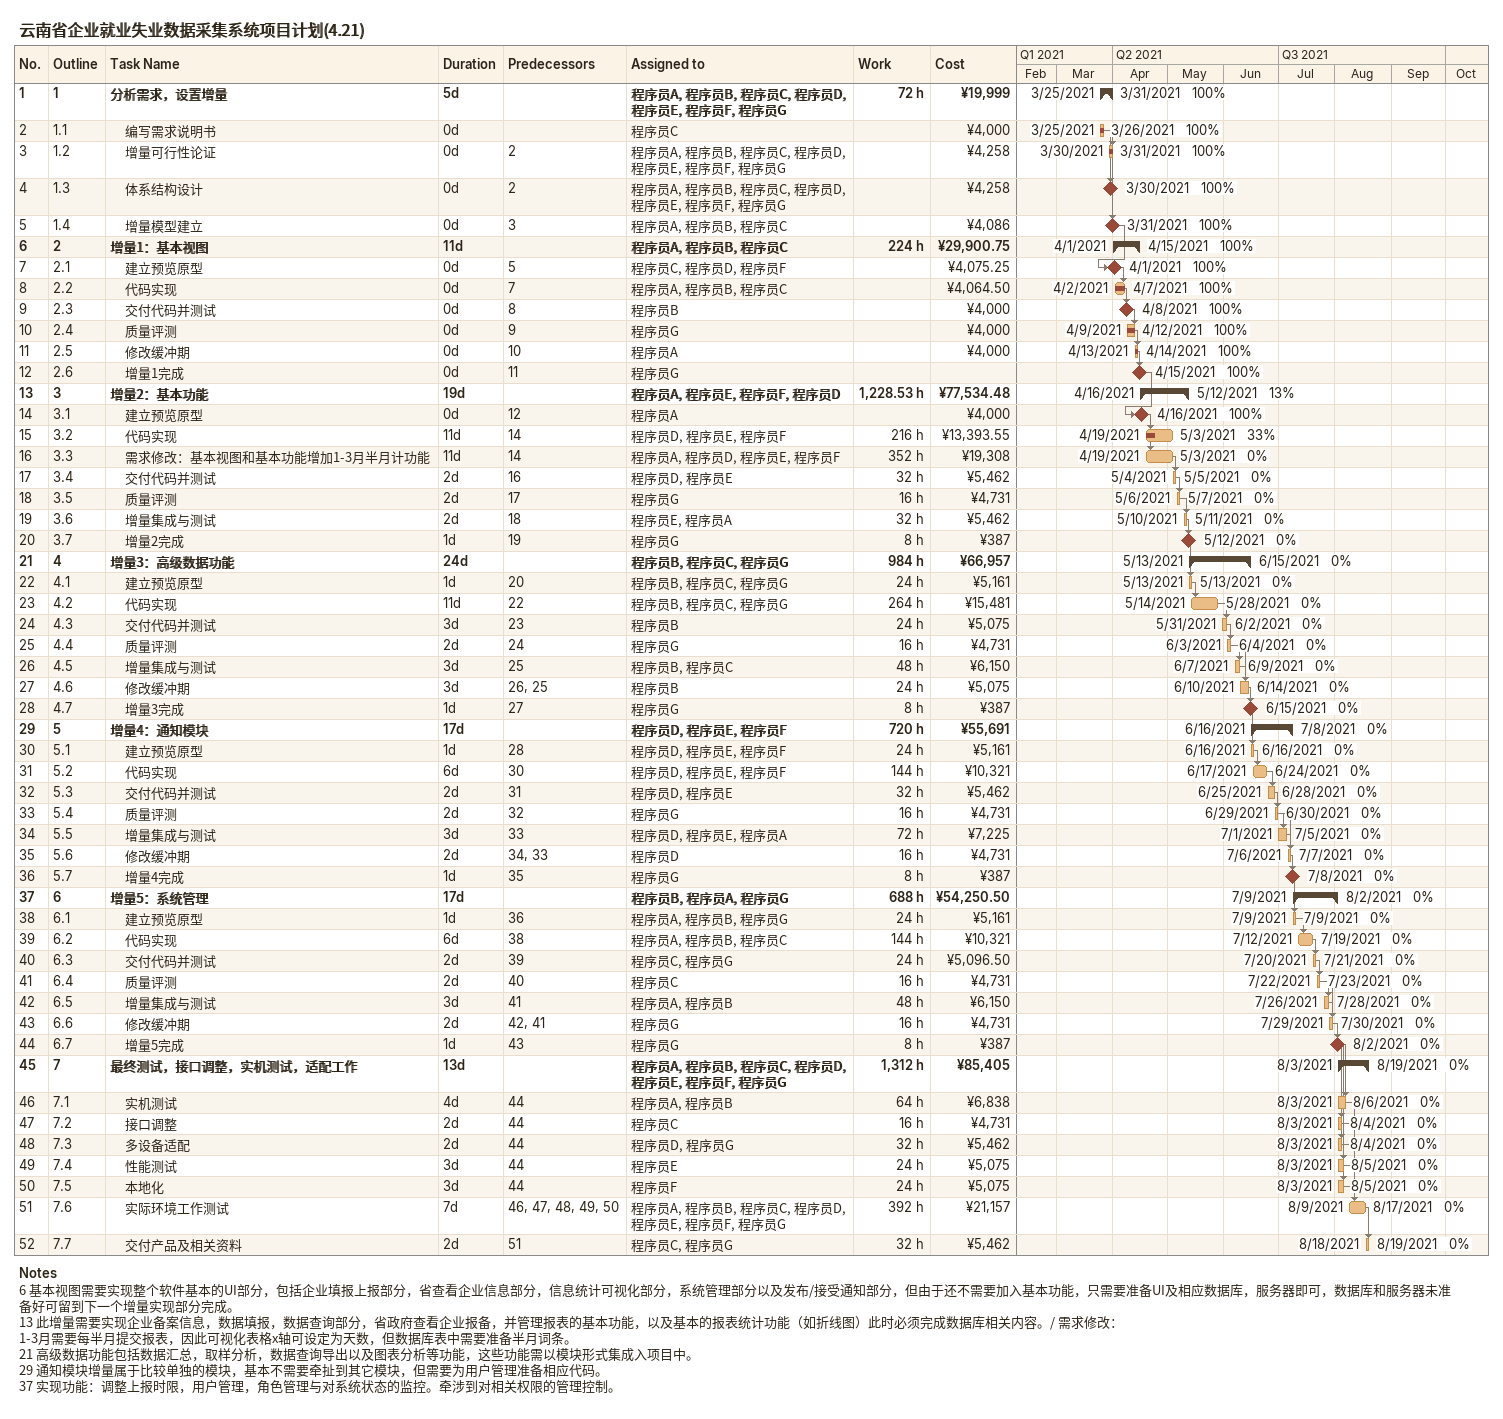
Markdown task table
云南省企业就业失业数据采集系统项目计划(4.21)

| ID | WBS | Task | Duration | Start | Finish | Predecessors | Resources | % complete | Work (h) | Cost (¥) |
|---|---|---|---|---|---|---|---|---|---|---|
| 1 | 1 | **分析需求，设置增量** | 5d | 2021-03-25 | 2021-03-31 |  | 程序员A, 程序员B, 程序员C, 程序员D, 程序员E, 程序员F, 程序员G | 100 | 72 | 19999 |
| 2 | 1.1 | 编写需求说明书 | 0d | 2021-03-25 | 2021-03-26 |  | 程序员C | 100 |  | 4000 |
| 3 | 1.2 | 增量可行性论证 | 0d | 2021-03-30 | 2021-03-31 | 2 | 程序员A, 程序员B, 程序员C, 程序员D, 程序员E, 程序员F, 程序员G | 100 |  | 4258 |
| 4 | 1.3 | 体系结构设计 | 0d | 2021-03-30 | 2021-03-30 | 2 | 程序员A, 程序员B, 程序员C, 程序员D, 程序员E, 程序员F, 程序员G | 100 |  | 4258 |
| 5 | 1.4 | 增量模型建立 | 0d | 2021-03-31 | 2021-03-31 | 3 | 程序员A, 程序员B, 程序员C | 100 |  | 4086 |
| 6 | 2 | **增量1：基本视图** | 11d | 2021-04-01 | 2021-04-15 |  | 程序员A, 程序员B, 程序员C | 100 | 224 | 29900.75 |
| 7 | 2.1 | 建立预览原型 | 0d | 2021-04-01 | 2021-04-01 | 5 | 程序员C, 程序员D, 程序员F | 100 |  | 4075.25 |
| 8 | 2.2 | 代码实现 | 0d | 2021-04-02 | 2021-04-07 | 7 | 程序员A, 程序员B, 程序员C | 100 |  | 4064.50 |
| 9 | 2.3 | 交付代码并测试 | 0d | 2021-04-08 | 2021-04-08 | 8 | 程序员B | 100 |  | 4000 |
| 10 | 2.4 | 质量评测 | 0d | 2021-04-09 | 2021-04-12 | 9 | 程序员G | 100 |  | 4000 |
| 11 | 2.5 | 修改缓冲期 | 0d | 2021-04-13 | 2021-04-14 | 10 | 程序员A | 100 |  | 4000 |
| 12 | 2.6 | 增量1完成 | 0d | 2021-04-15 | 2021-04-15 | 11 | 程序员G | 100 |  |  |
| 13 | 3 | **增量2：基本功能** | 19d | 2021-04-16 | 2021-05-12 |  | 程序员A, 程序员E, 程序员F, 程序员D | 13 | 1228.53 | 77534.48 |
| 14 | 3.1 | 建立预览原型 | 0d | 2021-04-16 | 2021-04-16 | 12 | 程序员A | 100 |  | 4000 |
| 15 | 3.2 | 代码实现 | 11d | 2021-04-19 | 2021-05-03 | 14 | 程序员D, 程序员E, 程序员F | 33 | 216 | 13393.55 |
| 16 | 3.3 | 需求修改：基本视图和基本功能增加1-3月半月计功能 | 11d | 2021-04-19 | 2021-05-03 | 14 | 程序员A, 程序员D, 程序员E, 程序员F | 0 | 352 | 19308 |
| 17 | 3.4 | 交付代码并测试 | 2d | 2021-05-04 | 2021-05-05 | 16 | 程序员D, 程序员E | 0 | 32 | 5462 |
| 18 | 3.5 | 质量评测 | 2d | 2021-05-06 | 2021-05-07 | 17 | 程序员G | 0 | 16 | 4731 |
| 19 | 3.6 | 增量集成与测试 | 2d | 2021-05-10 | 2021-05-11 | 18 | 程序员E, 程序员A | 0 | 32 | 5462 |
| 20 | 3.7 | 增量2完成 | 1d | 2021-05-12 | 2021-05-12 | 19 | 程序员G | 0 | 8 | 387 |
| 21 | 4 | **增量3：高级数据功能** | 24d | 2021-05-13 | 2021-06-15 |  | 程序员B, 程序员C, 程序员G | 0 | 984 | 66957 |
| 22 | 4.1 | 建立预览原型 | 1d | 2021-05-13 | 2021-05-13 | 20 | 程序员B, 程序员C, 程序员G | 0 | 24 | 5161 |
| 23 | 4.2 | 代码实现 | 11d | 2021-05-14 | 2021-05-28 | 22 | 程序员B, 程序员C, 程序员G | 0 | 264 | 15481 |
| 24 | 4.3 | 交付代码并测试 | 3d | 2021-05-31 | 2021-06-02 | 23 | 程序员B | 0 | 24 | 5075 |
| 25 | 4.4 | 质量评测 | 2d | 2021-06-03 | 2021-06-04 | 24 | 程序员G | 0 | 16 | 4731 |
| 26 | 4.5 | 增量集成与测试 | 3d | 2021-06-07 | 2021-06-09 | 25 | 程序员B, 程序员C | 0 | 48 | 6150 |
| 27 | 4.6 | 修改缓冲期 | 3d | 2021-06-10 | 2021-06-14 | 26, 25 | 程序员B | 0 | 24 | 5075 |
| 28 | 4.7 | 增量3完成 | 1d | 2021-06-15 | 2021-06-15 | 27 | 程序员G | 0 | 8 | 387 |
| 29 | 5 | **增量4：通知模块** | 17d | 2021-06-16 | 2021-07-08 |  | 程序员D, 程序员E, 程序员F | 0 | 720 | 55691 |
| 30 | 5.1 | 建立预览原型 | 1d | 2021-06-16 | 2021-06-16 | 28 | 程序员D, 程序员E, 程序员F | 0 | 24 | 5161 |
| 31 | 5.2 | 代码实现 | 6d | 2021-06-17 | 2021-06-24 | 30 | 程序员D, 程序员E, 程序员F | 0 | 144 | 10321 |
| 32 | 5.3 | 交付代码并测试 | 2d | 2021-06-25 | 2021-06-28 | 31 | 程序员D, 程序员E | 0 | 32 | 5462 |
| 33 | 5.4 | 质量评测 | 2d | 2021-06-29 | 2021-06-30 | 32 | 程序员G | 0 | 16 | 4731 |
| 34 | 5.5 | 增量集成与测试 | 3d | 2021-07-01 | 2021-07-05 | 33 | 程序员D, 程序员E, 程序员A | 0 | 72 | 7225 |
| 35 | 5.6 | 修改缓冲期 | 2d | 2021-07-06 | 2021-07-07 | 34, 33 | 程序员D | 0 | 16 | 4731 |
| 36 | 5.7 | 增量4完成 | 1d | 2021-07-08 | 2021-07-08 | 35 | 程序员G | 0 | 8 | 387 |
| 37 | 6 | **增量5：系统管理** | 17d | 2021-07-09 | 2021-08-02 |  | 程序员B, 程序员A, 程序员G | 0 | 688 | 54250.50 |
| 38 | 6.1 | 建立预览原型 | 1d | 2021-07-09 | 2021-07-09 | 36 | 程序员A, 程序员B, 程序员G | 0 | 24 | 5161 |
| 39 | 6.2 | 代码实现 | 6d | 2021-07-12 | 2021-07-19 | 38 | 程序员A, 程序员B, 程序员C | 0 | 144 | 10321 |
| 40 | 6.3 | 交付代码并测试 | 2d | 2021-07-20 | 2021-07-21 | 39 | 程序员C, 程序员G | 0 | 24 | 5096.50 |
| 41 | 6.4 | 质量评测 | 2d | 2021-07-22 | 2021-07-23 | 40 | 程序员C | 0 | 16 | 4731 |
| 42 | 6.5 | 增量集成与测试 | 3d | 2021-07-26 | 2021-07-28 | 41 | 程序员A, 程序员B | 0 | 48 | 6150 |
| 43 | 6.6 | 修改缓冲期 | 2d | 2021-07-29 | 2021-07-30 | 42, 41 | 程序员G | 0 | 16 | 4731 |
| 44 | 6.7 | 增量5完成 | 1d | 2021-08-02 | 2021-08-02 | 43 | 程序员G | 0 | 8 | 387 |
| 45 | 7 | **最终测试，接口调整，实机测试，适配工作** | 13d | 2021-08-03 | 2021-08-19 |  | 程序员A, 程序员B, 程序员C, 程序员D, 程序员E, 程序员F, 程序员G | 0 | 1312 | 85405 |
| 46 | 7.1 | 实机测试 | 4d | 2021-08-03 | 2021-08-06 | 44 | 程序员A, 程序员B | 0 | 64 | 6838 |
| 47 | 7.2 | 接口调整 | 2d | 2021-08-03 | 2021-08-04 | 44 | 程序员C | 0 | 16 | 4731 |
| 48 | 7.3 | 多设备适配 | 2d | 2021-08-03 | 2021-08-04 | 44 | 程序员D, 程序员G | 0 | 32 | 5462 |
| 49 | 7.4 | 性能测试 | 3d | 2021-08-03 | 2021-08-05 | 44 | 程序员E | 0 | 24 | 5075 |
| 50 | 7.5 | 本地化 | 3d | 2021-08-03 | 2021-08-05 | 44 | 程序员F | 0 | 24 | 5075 |
| 51 | 7.6 | 实际环境工作测试 | 7d | 2021-08-09 | 2021-08-17 | 46, 47, 48, 49, 50 | 程序员A, 程序员B, 程序员C, 程序员D, 程序员E, 程序员F, 程序员G | 0 | 392 | 21157 |
| 52 | 7.7 | 交付产品及相关资料 | 2d | 2021-08-18 | 2021-08-19 | 51 | 程序员C, 程序员G | 0 | 32 | 5462 |

Notes
- 6: 基本视图需要实现整个软件基本的UI部分，包括企业填报上报部分，省查看企业信息部分，信息统计可视化部分，系统管理部分以及发布/接受通知部分，但由于还不需要加入基本功能，只需要准备UI及相应数据库，服务器即可，数据库和服务器未准备好可留到下一个增量实现部分完成。
- 13: 此增量需要实现企业备案信息，数据填报，数据查询部分，省政府查看企业报备，并管理报表的基本功能，以及基本的报表统计功能（如折线图）此时必须完成数据库相关内容。 / 需求修改：1-3月需要每半月提交报表，因此可视化表格x轴可设定为天数，但数据库表中需要准备半月词条。
- 21: 高级数据功能包括数据汇总，取样分析，数据查询导出以及图表分析等功能，这些功能需以模块形式集成入项目中。
- 29: 通知模块增量属于比较单独的模块，基本不需要牵扯到其它模块，但需要为用户管理准备相应代码。
- 37: 实现功能：调整上报时限，用户管理，角色管理与对系统状态的监控。牵涉到对相关权限的管理控制。
